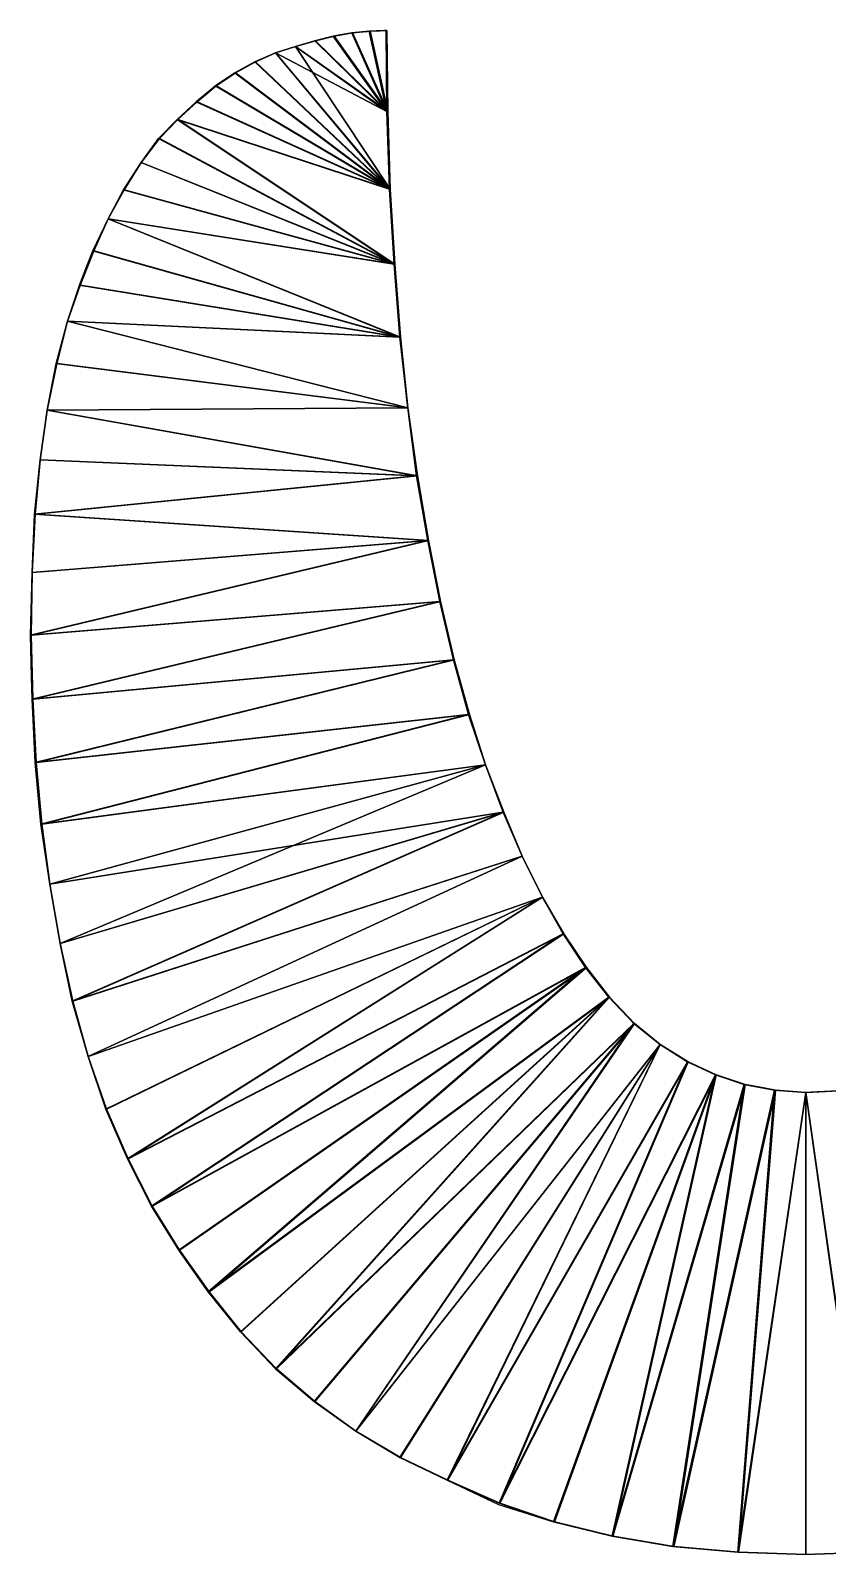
# Model space of a CAD drawing. Extents: x -29.1 to 29.1, y -25 to 25.
# Drawn here: x 16.017 to 17.012, y 3 to 4.903 of the extents above; entities that cross this region are included whole.
import ezdxf

# ---------------------------------------------------------------- set-up
doc = ezdxf.new("R2010")
doc.units = 0
doc.header["$MEASUREMENT"] = 0
doc.layers.add('ConstrLine', color=7, linetype='Continuous')
doc.layers.add('ObjLayer', color=2, linetype='Continuous')

msp = doc.modelspace()

# ---------------------------------------------------------------- linework, layer by layer
at = {"layer": 'ConstrLine'}
for p, q in [((16.395, 4.896, 4), (16.372, 4.89, 4)), ((16.418, 4.9, 4), (16.395, 4.896, 4)), ((16.44, 4.902, 4), (16.418, 4.9, 4)), ((16.461, 4.903, 4), (16.44, 4.902, 4)), ((16.462, 4.802, 4), (16.461, 4.903, 4)), ((16.323, 4.875, 4), (16.297, 4.864, 4)), ((16.348, 4.883, 4), (16.323, 4.875, 4)), ((16.372, 4.89, 4), (16.348, 4.883, 4)), ((16.297, 4.864, 4), (16.272, 4.85, 4)), ((16.248, 4.834, 4), (16.224, 4.814, 4)), ((16.272, 4.85, 4), (16.248, 4.834, 4)), ((16.224, 4.814, 4), (16.2, 4.792, 4)), ((16.465, 4.705, 4), (16.462, 4.802, 4)), ((16.2, 4.792, 4), (16.177, 4.768, 4)), ((16.177, 4.768, 4), (16.155, 4.738, 4)), ((16.155, 4.738, 4), (16.133, 4.704, 4)), ((16.133, 4.704, 4), (16.114, 4.668, 4)), ((16.471, 4.611, 4), (16.465, 4.705, 4)), ((16.114, 4.668, 4), (16.095, 4.628, 4)), ((16.095, 4.628, 4), (16.078, 4.585, 4)), ((16.478, 4.52, 4), (16.471, 4.611, 4)), ((16.078, 4.585, 4), (16.063, 4.54, 4)), ((16.063, 4.54, 4), (16.049, 4.487, 4)), ((16.488, 4.432, 4), (16.478, 4.52, 4)), ((16.049, 4.487, 4), (16.038, 4.429, 4)), ((16.038, 4.429, 4), (16.029, 4.367, 4)), ((16.499, 4.347, 4), (16.488, 4.432, 4)), ((16.029, 4.367, 4), (16.022, 4.299, 4)), ((16.513, 4.266, 4), (16.499, 4.347, 4)), ((16.022, 4.299, 4), (16.019, 4.226, 4)), ((16.528, 4.19, 4), (16.513, 4.266, 4)), ((16.019, 4.226, 4), (16.017, 4.148, 4)), ((16.545, 4.117, 4), (16.528, 4.19, 4)), ((16.017, 4.148, 4), (16.019, 4.068, 4)), ((16.564, 4.049, 4), (16.545, 4.117, 4)), ((16.019, 4.068, 4), (16.023, 3.989, 4)), ((16.585, 3.986, 4), (16.564, 4.049, 4)), ((16.023, 3.989, 4), (16.03, 3.912, 4)), ((16.607, 3.927, 4), (16.585, 3.986, 4)), ((16.631, 3.872, 4), (16.607, 3.927, 4)), ((16.03, 3.912, 4), (16.041, 3.837, 4)), ((16.656, 3.821, 4), (16.631, 3.872, 4)), ((16.041, 3.837, 4), (16.054, 3.763, 4)), ((16.682, 3.775, 4), (16.656, 3.821, 4)), ((16.71, 3.733, 4), (16.682, 3.775, 4)), ((16.054, 3.763, 4), (16.069, 3.691, 4)), ((16.739, 3.696, 4), (16.71, 3.733, 4)), ((16.77, 3.663, 4), (16.739, 3.696, 4)), ((16.069, 3.691, 4), (16.089, 3.622, 4)), ((16.803, 3.637, 4), (16.77, 3.663, 4)), ((16.837, 3.615, 4), (16.803, 3.637, 4)), ((16.089, 3.622, 4), (16.111, 3.556, 4)), ((16.872, 3.599, 4), (16.837, 3.615, 4)), ((16.908, 3.587, 4), (16.872, 3.599, 4)), ((16.946, 3.58, 4), (16.908, 3.587, 4)), ((16.985, 3.577, 4), (16.946, 3.58, 4)), ((17.025, 3.579, 4), (16.985, 3.577, 4)), ((16.111, 3.556, 4), (16.138, 3.494, 4)), ((16.138, 3.494, 4), (16.168, 3.435, 4)), ((16.168, 3.435, 4), (16.202, 3.38, 4)), ((16.202, 3.38, 4), (16.239, 3.328, 4)), ((16.239, 3.328, 4), (16.279, 3.278, 4)), ((16.279, 3.278, 4), (16.323, 3.232, 4)), ((16.323, 3.232, 4), (16.371, 3.191, 4)), ((16.371, 3.191, 4), (16.423, 3.154, 4)), ((16.423, 3.154, 4), (16.478, 3.121, 4)), ((16.478, 3.121, 4), (16.537, 3.093, 4)), ((16.537, 3.093, 4), (16.6012, 3.0625, 5)), ((16.6012, 3.0625, 5), (16.67, 3.041, 4)), ((16.67, 3.041, 4), (16.743, 3.023, 4)), ((16.743, 3.023, 4), (16.819, 3.01, 4)), ((16.819, 3.01, 4), (16.9, 3.003, 4)), ((16.9, 3.003, 4), (16.985, 3, 4)), ((16.985, 3, 4), (17.066, 3.003, 4))]:
    msp.add_line(p, q, dxfattribs=at)
for points in [[(16.372, 4.89, 5), (16.395, 4.896, 5), (16.384, 4.8931, 4)], [(16.395, 4.896, 5), (16.372, 4.89, 5), (16.462, 4.802, 5)], [(16.372, 4.89, 4), (16.372, 4.89, 5), (16.384, 4.8931, 4)], [(16.396, 4.896, 4), (16.373, 4.89, 4), (16.396, 4.896, 5)], [(16.373, 4.89, 5), (16.396, 4.896, 5), (16.373, 4.89, 4)], [(16.396, 4.896, 5), (16.373, 4.89, 5), (16.463, 4.802, 5)], [(16.389, 4.8944, 4), (16.384, 4.8931, 4), (16.395, 4.896, 5)], [(16.395, 4.896, 4), (16.389, 4.8944, 4), (16.395, 4.896, 5)], [(16.395, 4.896, 5), (16.418, 4.9, 5), (16.4038, 4.8975, 4)], [(16.418, 4.9, 5), (16.395, 4.896, 5), (16.462, 4.802, 5)], [(16.395, 4.896, 4), (16.395, 4.896, 5), (16.4038, 4.8975, 4)], [(16.419, 4.9, 5), (16.419, 4.9, 4), (16.396, 4.896, 5)], [(16.396, 4.896, 4), (16.396, 4.896, 5), (16.419, 4.9, 4)], [(16.419, 4.9, 5), (16.396, 4.896, 5), (16.463, 4.802, 5)], [(16.418, 4.9, 4), (16.4038, 4.8975, 4), (16.418, 4.9, 5)], [(16.418, 4.9, 5), (16.44, 4.902, 5), (16.4273, 4.9008, 4)], [(16.44, 4.902, 5), (16.418, 4.9, 5), (16.462, 4.802, 5)], [(16.418, 4.9, 4), (16.418, 4.9, 5), (16.4273, 4.9008, 4)], [(16.441, 4.902, 5), (16.441, 4.902, 4), (16.419, 4.9, 5)], [(16.419, 4.9, 5), (16.441, 4.902, 4), (16.419, 4.9, 4)], [(16.441, 4.902, 5), (16.419, 4.9, 5), (16.463, 4.802, 5)], [(16.4347, 4.9015, 4), (16.4273, 4.9008, 4), (16.44, 4.902, 5)], [(16.44, 4.902, 5), (16.44, 4.902, 4), (16.4347, 4.9015, 4)], [(16.44, 4.902, 5), (16.461, 4.903, 5), (16.4524, 4.9026, 4)], [(16.461, 4.903, 5), (16.44, 4.902, 5), (16.462, 4.802, 5)], [(16.44, 4.902, 5), (16.4524, 4.9026, 4), (16.4486, 4.9024, 4)], [(16.44, 4.902, 4), (16.44, 4.902, 5), (16.4486, 4.9024, 4)], [(16.462, 4.903, 5), (16.4534, 4.9026, 4), (16.441, 4.902, 5)], [(16.462, 4.903, 5), (16.441, 4.902, 5), (16.463, 4.802, 5)], [(16.441, 4.902, 4), (16.441, 4.902, 5), (16.4534, 4.9026, 4)], [(16.441, 4.902, 4), (16.4534, 4.9026, 4), (16.4496, 4.9024, 4)], [(16.4496, 4.9024, 4), (16.4534, 4.9026, 4), (16.441, 4.902, 4)], [(16.4589, 4.9029, 4), (16.4524, 4.9026, 4), (16.461, 4.903, 5)], [(16.4534, 4.9026, 4), (16.462, 4.903, 5), (16.4599, 4.9029, 4)], [(16.461, 4.903, 5), (16.461, 4.903, 4), (16.4589, 4.9029, 4)], [(16.462, 4.903, 4), (16.4599, 4.9029, 4), (16.462, 4.903, 5)], [(16.461, 4.903, 4), (16.461, 4.903, 5), (16.462, 4.802, 5)], [(16.461, 4.903, 4), (16.462, 4.802, 5), (16.462, 4.802, 4)], [(16.462, 4.903, 5), (16.463, 4.802, 5), (16.463, 4.802, 4)], [(16.462, 4.903, 5), (16.463, 4.802, 4), (16.462, 4.903, 4)], [(16.323, 4.875, 5), (16.297, 4.864, 5), (16.465, 4.705, 5)], [(16.297, 4.864, 4), (16.297, 4.864, 5), (16.323, 4.875, 5)], [(16.297, 4.864, 4), (16.323, 4.875, 5), (16.323, 4.875, 4)], [(16.298, 4.864, 4), (16.298, 4.864, 5), (16.323, 4.875, 5)], [(16.298, 4.864, 4), (16.323, 4.875, 5), (16.323, 4.875, 4)], [(16.323, 4.875, 5), (16.298, 4.864, 5), (16.466, 4.705, 5)], [(16.348, 4.883, 5), (16.323, 4.875, 5), (16.462, 4.802, 5)], [(16.323, 4.875, 4), (16.323, 4.875, 5), (16.348, 4.883, 5)], [(16.323, 4.875, 4), (16.348, 4.883, 5), (16.348, 4.883, 4)], [(16.323, 4.875, 4), (16.323, 4.875, 5), (16.348, 4.883, 5)], [(16.323, 4.875, 4), (16.348, 4.883, 5), (16.348, 4.883, 4)], [(16.348, 4.883, 5), (16.323, 4.875, 5), (16.466, 4.705, 5)], [(16.465, 4.705, 5), (16.462, 4.802, 5), (16.323, 4.875, 5)], [(16.372, 4.89, 5), (16.348, 4.883, 5), (16.462, 4.802, 5)], [(16.348, 4.883, 4), (16.348, 4.883, 5), (16.372, 4.89, 5)], [(16.348, 4.883, 4), (16.372, 4.89, 5), (16.372, 4.89, 4)], [(16.373, 4.89, 5), (16.373, 4.89, 4), (16.348, 4.883, 5)], [(16.348, 4.883, 4), (16.348, 4.883, 5), (16.373, 4.89, 4)], [(16.373, 4.89, 5), (16.348, 4.883, 5), (16.463, 4.802, 5)], [(16.466, 4.705, 5), (16.463, 4.802, 5), (16.348, 4.883, 5)], [(16.297, 4.864, 5), (16.272, 4.85, 5), (16.465, 4.705, 5)], [(16.272, 4.85, 4), (16.272, 4.85, 5), (16.297, 4.864, 5)], [(16.272, 4.85, 4), (16.297, 4.864, 5), (16.297, 4.864, 4)], [(16.298, 4.864, 5), (16.298, 4.864, 4), (16.273, 4.85, 5)], [(16.273, 4.85, 5), (16.298, 4.864, 4), (16.273, 4.85, 4)], [(16.298, 4.864, 5), (16.273, 4.85, 5), (16.466, 4.705, 5)], [(16.248, 4.834, 5), (16.224, 4.814, 5), (16.465, 4.705, 5)], [(16.224, 4.814, 4), (16.224, 4.814, 5), (16.248, 4.834, 5)], [(16.224, 4.814, 4), (16.248, 4.834, 5), (16.248, 4.834, 4)], [(16.225, 4.814, 5), (16.249, 4.834, 5), (16.231, 4.819, 4)], [(16.249, 4.834, 5), (16.225, 4.814, 5), (16.466, 4.705, 5)], [(16.249, 4.834, 4), (16.231, 4.819, 4), (16.249, 4.834, 5)], [(16.272, 4.85, 5), (16.248, 4.834, 5), (16.465, 4.705, 5)], [(16.248, 4.834, 4), (16.248, 4.834, 5), (16.272, 4.85, 5)], [(16.248, 4.834, 4), (16.272, 4.85, 5), (16.272, 4.85, 4)], [(16.273, 4.85, 4), (16.249, 4.834, 5), (16.273, 4.85, 5)], [(16.249, 4.834, 4), (16.249, 4.834, 5), (16.273, 4.85, 4)], [(16.273, 4.85, 5), (16.249, 4.834, 5), (16.466, 4.705, 5)], [(16.231, 4.819, 4), (16.225, 4.814, 4), (16.225, 4.814, 5)], [(16.224, 4.814, 5), (16.2, 4.792, 5), (16.465, 4.705, 5)], [(16.2, 4.792, 4), (16.2, 4.792, 5), (16.224, 4.814, 5)], [(16.2, 4.792, 4), (16.224, 4.814, 5), (16.224, 4.814, 4)], [(16.201, 4.792, 4), (16.201, 4.792, 5), (16.225, 4.814, 5)], [(16.225, 4.814, 4), (16.201, 4.792, 4), (16.225, 4.814, 5)], [(16.225, 4.814, 5), (16.201, 4.792, 5), (16.466, 4.705, 5)], [(16.462, 4.802, 4), (16.462, 4.802, 5), (16.465, 4.705, 5)], [(16.462, 4.802, 4), (16.465, 4.705, 5), (16.465, 4.705, 4)], [(16.463, 4.802, 4), (16.463, 4.802, 5), (16.466, 4.705, 5)], [(16.466, 4.705, 4), (16.463, 4.802, 4), (16.466, 4.705, 5)], [(16.2, 4.792, 5), (16.177, 4.768, 5), (16.471, 4.611, 5)], [(16.2, 4.792, 4), (16.177, 4.768, 4), (16.177, 4.768, 5)], [(16.2, 4.792, 4), (16.177, 4.768, 5), (16.2, 4.792, 5)], [(16.201, 4.792, 4), (16.178, 4.768, 5), (16.201, 4.792, 5)], [(16.178, 4.768, 5), (16.201, 4.792, 4), (16.178, 4.768, 4)], [(16.201, 4.792, 5), (16.178, 4.768, 5), (16.472, 4.611, 5)], [(16.471, 4.611, 5), (16.465, 4.705, 5), (16.2, 4.792, 5)], [(16.472, 4.611, 5), (16.466, 4.705, 5), (16.201, 4.792, 5)], [(16.177, 4.768, 5), (16.155, 4.738, 5), (16.471, 4.611, 5)], [(16.177, 4.768, 4), (16.155, 4.738, 4), (16.155, 4.738, 5)], [(16.177, 4.768, 4), (16.155, 4.738, 5), (16.177, 4.768, 5)], [(16.155, 4.738, 4), (16.155, 4.738, 5), (16.178, 4.768, 5)], [(16.178, 4.768, 4), (16.155, 4.738, 4), (16.178, 4.768, 5)], [(16.155, 4.738, 5), (16.472, 4.611, 5), (16.178, 4.768, 5)], [(16.155, 4.738, 5), (16.133, 4.704, 5), (16.471, 4.611, 5)], [(16.155, 4.738, 4), (16.133, 4.704, 4), (16.133, 4.704, 5)], [(16.155, 4.738, 4), (16.133, 4.704, 5), (16.155, 4.738, 5)], [(16.155, 4.738, 4), (16.134, 4.704, 5), (16.155, 4.738, 5)], [(16.134, 4.704, 5), (16.155, 4.738, 4), (16.134, 4.704, 4)], [(16.155, 4.738, 5), (16.134, 4.704, 5), (16.472, 4.611, 5)], [(16.133, 4.704, 5), (16.114, 4.668, 5), (16.471, 4.611, 5)], [(16.133, 4.704, 4), (16.114, 4.668, 4), (16.114, 4.668, 5)], [(16.133, 4.704, 4), (16.114, 4.668, 5), (16.133, 4.704, 5)], [(16.134, 4.704, 5), (16.134, 4.704, 4), (16.114, 4.668, 5)], [(16.114, 4.668, 4), (16.114, 4.668, 5), (16.134, 4.704, 4)], [(16.134, 4.704, 5), (16.114, 4.668, 5), (16.472, 4.611, 5)], [(16.465, 4.705, 4), (16.465, 4.705, 5), (16.471, 4.611, 5)], [(16.465, 4.705, 4), (16.471, 4.611, 5), (16.471, 4.611, 4)], [(16.472, 4.611, 5), (16.472, 4.611, 4), (16.466, 4.705, 5)], [(16.472, 4.611, 4), (16.466, 4.705, 4), (16.466, 4.705, 5)], [(16.114, 4.668, 5), (16.095, 4.628, 5), (16.478, 4.52, 5)], [(16.114, 4.668, 4), (16.095, 4.628, 4), (16.095, 4.628, 5)], [(16.114, 4.668, 4), (16.095, 4.628, 5), (16.114, 4.668, 5)], [(16.114, 4.668, 4), (16.096, 4.628, 4), (16.114, 4.668, 5)], [(16.096, 4.628, 5), (16.114, 4.668, 5), (16.096, 4.628, 4)], [(16.479, 4.52, 5), (16.114, 4.668, 5), (16.096, 4.628, 5)], [(16.478, 4.52, 5), (16.471, 4.611, 5), (16.114, 4.668, 5)], [(16.479, 4.52, 5), (16.472, 4.611, 5), (16.114, 4.668, 5)], [(16.095, 4.628, 5), (16.078, 4.585, 5), (16.478, 4.52, 5)], [(16.0871, 4.608, 4), (16.078, 4.585, 5), (16.095, 4.628, 5)], [(16.079, 4.585, 5), (16.096, 4.628, 5), (16.0881, 4.608, 4)], [(16.096, 4.628, 5), (16.079, 4.585, 5), (16.479, 4.52, 5)], [(16.095, 4.628, 4), (16.0871, 4.608, 4), (16.095, 4.628, 5)], [(16.096, 4.628, 4), (16.0881, 4.608, 4), (16.096, 4.628, 5)], [(16.0871, 4.608, 4), (16.078, 4.585, 4), (16.078, 4.585, 5)], [(16.0881, 4.608, 4), (16.079, 4.585, 4), (16.079, 4.585, 5)], [(16.471, 4.611, 4), (16.471, 4.611, 5), (16.478, 4.52, 5)], [(16.471, 4.611, 4), (16.478, 4.52, 5), (16.478, 4.52, 4)], [(16.472, 4.611, 4), (16.472, 4.611, 5), (16.479, 4.52, 4)], [(16.479, 4.52, 5), (16.479, 4.52, 4), (16.472, 4.611, 5)], [(16.078, 4.585, 5), (16.063, 4.54, 5), (16.478, 4.52, 5)], [(16.078, 4.585, 4), (16.063, 4.54, 4), (16.063, 4.54, 5)], [(16.078, 4.585, 4), (16.063, 4.54, 5), (16.078, 4.585, 5)], [(16.079, 4.585, 4), (16.063, 4.54, 4), (16.063, 4.54, 5)], [(16.079, 4.585, 4), (16.063, 4.54, 5), (16.079, 4.585, 5)], [(16.079, 4.585, 5), (16.063, 4.54, 5), (16.479, 4.52, 5)], [(16.063, 4.54, 5), (16.049, 4.487, 5), (16.488, 4.432, 5)], [(16.063, 4.54, 4), (16.049, 4.487, 4), (16.049, 4.487, 5)], [(16.063, 4.54, 4), (16.049, 4.487, 5), (16.063, 4.54, 5)], [(16.063, 4.54, 4), (16.05, 4.487, 4), (16.05, 4.487, 5)], [(16.063, 4.54, 4), (16.05, 4.487, 5), (16.063, 4.54, 5)], [(16.05, 4.487, 5), (16.488, 4.432, 5), (16.063, 4.54, 5)], [(16.488, 4.432, 5), (16.478, 4.52, 5), (16.063, 4.54, 5)], [(16.479, 4.52, 5), (16.063, 4.54, 5), (16.488, 4.432, 5)], [(16.478, 4.52, 4), (16.478, 4.52, 5), (16.488, 4.432, 5)], [(16.478, 4.52, 4), (16.488, 4.432, 5), (16.488, 4.432, 4)], [(16.479, 4.52, 4), (16.479, 4.52, 5), (16.487, 4.4418, 4)], [(16.479, 4.52, 5), (16.488, 4.432, 5), (16.487, 4.4418, 4)], [(16.049, 4.487, 5), (16.038, 4.429, 5), (16.488, 4.432, 5)], [(16.049, 4.487, 4), (16.038, 4.429, 4), (16.038, 4.429, 5)], [(16.049, 4.487, 4), (16.038, 4.429, 5), (16.049, 4.487, 5)], [(16.05, 4.487, 4), (16.038, 4.429, 4), (16.038, 4.429, 5)], [(16.05, 4.487, 4), (16.038, 4.429, 5), (16.05, 4.487, 5)], [(16.038, 4.429, 5), (16.488, 4.432, 5), (16.05, 4.487, 5)], [(16.488, 4.432, 4), (16.487, 4.4418, 4), (16.488, 4.432, 5)], [(16.029, 4.367, 5), (16.499, 4.347, 5), (16.038, 4.429, 5)], [(16.038, 4.429, 4), (16.029, 4.367, 4), (16.029, 4.367, 5)], [(16.038, 4.429, 4), (16.029, 4.367, 5), (16.038, 4.429, 5)], [(16.038, 4.429, 4), (16.029, 4.367, 4), (16.029, 4.367, 5)], [(16.038, 4.429, 4), (16.029, 4.367, 5), (16.038, 4.429, 5)], [(16.029, 4.367, 5), (16.5, 4.347, 5), (16.038, 4.429, 5)], [(16.499, 4.347, 5), (16.488, 4.432, 5), (16.038, 4.429, 5)], [(16.488, 4.432, 5), (16.038, 4.429, 5), (16.5, 4.347, 5)], [(16.488, 4.432, 4), (16.488, 4.432, 5), (16.499, 4.347, 5)], [(16.488, 4.432, 4), (16.499, 4.347, 5), (16.499, 4.347, 4)], [(16.488, 4.432, 4), (16.488, 4.432, 5), (16.5, 4.347, 5)], [(16.488, 4.432, 4), (16.5, 4.347, 5), (16.5, 4.347, 4)], [(16.022, 4.299, 5), (16.499, 4.347, 5), (16.029, 4.367, 5)], [(16.029, 4.367, 4), (16.022, 4.299, 4), (16.022, 4.299, 5)], [(16.029, 4.367, 4), (16.022, 4.299, 5), (16.029, 4.367, 5)], [(16.029, 4.367, 4), (16.023, 4.299, 4), (16.023, 4.299, 5)], [(16.029, 4.367, 4), (16.023, 4.299, 5), (16.029, 4.367, 5)], [(16.023, 4.299, 5), (16.5, 4.347, 5), (16.029, 4.367, 5)], [(16.513, 4.266, 5), (16.499, 4.347, 5), (16.022, 4.299, 5)], [(16.5, 4.347, 5), (16.023, 4.299, 5), (16.514, 4.266, 5)], [(16.499, 4.347, 4), (16.499, 4.347, 5), (16.513, 4.266, 5)], [(16.499, 4.347, 4), (16.513, 4.266, 5), (16.513, 4.266, 4)], [(16.5, 4.347, 4), (16.5, 4.347, 5), (16.514, 4.266, 5)], [(16.5, 4.347, 4), (16.514, 4.266, 5), (16.514, 4.266, 4)], [(16.022, 4.299, 5), (16.019, 4.226, 5), (16.513, 4.266, 5)], [(16.022, 4.299, 4), (16.019, 4.226, 4), (16.019, 4.226, 5)], [(16.022, 4.299, 4), (16.019, 4.226, 5), (16.022, 4.299, 5)], [(16.023, 4.299, 4), (16.019, 4.226, 4), (16.019, 4.226, 5)], [(16.023, 4.299, 4), (16.019, 4.226, 5), (16.023, 4.299, 5)], [(16.019, 4.226, 5), (16.514, 4.266, 5), (16.023, 4.299, 5)], [(16.528, 4.19, 5), (16.513, 4.266, 5), (16.017, 4.148, 5)], [(16.017, 4.148, 5), (16.513, 4.266, 5), (16.019, 4.226, 5)], [(16.018, 4.148, 5), (16.514, 4.266, 5), (16.019, 4.226, 5)], [(16.529, 4.19, 5), (16.514, 4.266, 5), (16.018, 4.148, 5)], [(16.513, 4.266, 4), (16.513, 4.266, 5), (16.528, 4.19, 5)], [(16.513, 4.266, 4), (16.528, 4.19, 5), (16.528, 4.19, 4)], [(16.514, 4.266, 4), (16.514, 4.266, 5), (16.529, 4.19, 5)], [(16.514, 4.266, 4), (16.529, 4.19, 5), (16.529, 4.19, 4)], [(16.019, 4.226, 4), (16.017, 4.148, 4), (16.017, 4.148, 5)], [(16.019, 4.226, 4), (16.017, 4.148, 5), (16.019, 4.226, 5)], [(16.019, 4.226, 4), (16.018, 4.148, 4), (16.018, 4.148, 5)], [(16.019, 4.226, 4), (16.018, 4.148, 5), (16.019, 4.226, 5)], [(16.017, 4.148, 5), (16.019, 4.068, 5), (16.528, 4.19, 5)], [(16.018, 4.148, 5), (16.02, 4.068, 5), (16.529, 4.19, 5)], [(16.545, 4.117, 5), (16.528, 4.19, 5), (16.019, 4.068, 5)], [(16.529, 4.19, 5), (16.02, 4.068, 5), (16.546, 4.117, 5)], [(16.528, 4.19, 4), (16.528, 4.19, 5), (16.545, 4.117, 5)], [(16.528, 4.19, 4), (16.545, 4.117, 5), (16.545, 4.117, 4)], [(16.529, 4.19, 4), (16.529, 4.19, 5), (16.546, 4.117, 5)], [(16.529, 4.19, 4), (16.546, 4.117, 5), (16.546, 4.117, 4)], [(16.017, 4.148, 4), (16.0183, 4.096, 4), (16.017, 4.148, 5)], [(16.0183, 4.096, 4), (16.019, 4.068, 5), (16.017, 4.148, 5)], [(16.018, 4.148, 4), (16.0193, 4.096, 4), (16.018, 4.148, 5)], [(16.0193, 4.096, 4), (16.02, 4.068, 5), (16.018, 4.148, 5)], [(16.019, 4.068, 5), (16.023, 3.989, 5), (16.545, 4.117, 5)], [(16.024, 3.989, 5), (16.546, 4.117, 5), (16.02, 4.068, 5)], [(16.564, 4.049, 5), (16.545, 4.117, 5), (16.023, 3.989, 5)], [(16.546, 4.117, 5), (16.024, 3.989, 5), (16.565, 4.049, 5)], [(16.545, 4.117, 4), (16.545, 4.117, 5), (16.5509, 4.096, 4)], [(16.545, 4.117, 5), (16.564, 4.049, 5), (16.5509, 4.096, 4)], [(16.546, 4.117, 4), (16.546, 4.117, 5), (16.5518, 4.096, 4)], [(16.546, 4.117, 5), (16.565, 4.049, 5), (16.5518, 4.096, 4)], [(16.0183, 4.096, 4), (16.019, 4.068, 4), (16.019, 4.068, 5)], [(16.0193, 4.096, 4), (16.02, 4.068, 4), (16.02, 4.068, 5)], [(16.564, 4.049, 4), (16.5509, 4.096, 4), (16.564, 4.049, 5)], [(16.565, 4.049, 4), (16.5518, 4.096, 4), (16.565, 4.049, 5)], [(16.019, 4.068, 4), (16.023, 3.989, 4), (16.023, 3.989, 5)], [(16.019, 4.068, 4), (16.023, 3.989, 5), (16.019, 4.068, 5)], [(16.02, 4.068, 4), (16.024, 3.989, 4), (16.024, 3.989, 5)], [(16.02, 4.068, 4), (16.024, 3.989, 5), (16.02, 4.068, 5)], [(16.023, 3.989, 5), (16.03, 3.912, 5), (16.564, 4.049, 5)], [(16.031, 3.912, 5), (16.565, 4.049, 5), (16.024, 3.989, 5)], [(16.585, 3.986, 5), (16.564, 4.049, 5), (16.03, 3.912, 5)], [(16.565, 4.049, 5), (16.031, 3.912, 5), (16.585, 3.986, 5)], [(16.564, 4.049, 4), (16.564, 4.049, 5), (16.585, 3.986, 5)], [(16.564, 4.049, 4), (16.585, 3.986, 5), (16.585, 3.986, 4)], [(16.565, 4.049, 4), (16.565, 4.049, 5), (16.585, 3.986, 5)], [(16.565, 4.049, 4), (16.585, 3.986, 5), (16.585, 3.986, 4)], [(16.023, 3.989, 4), (16.03, 3.912, 4), (16.03, 3.912, 5)], [(16.023, 3.989, 4), (16.03, 3.912, 5), (16.023, 3.989, 5)], [(16.024, 3.989, 4), (16.031, 3.912, 4), (16.031, 3.912, 5)], [(16.024, 3.989, 4), (16.031, 3.912, 5), (16.024, 3.989, 5)], [(16.03, 3.912, 5), (16.041, 3.837, 5), (16.585, 3.986, 5)], [(16.041, 3.837, 5), (16.585, 3.986, 5), (16.031, 3.912, 5)], [(16.607, 3.927, 5), (16.585, 3.986, 5), (16.041, 3.837, 5)], [(16.054, 3.763, 5), (16.585, 3.986, 5), (16.041, 3.837, 5)], [(16.585, 3.986, 5), (16.054, 3.763, 5), (16.608, 3.927, 5)], [(16.585, 3.986, 4), (16.585, 3.986, 5), (16.607, 3.927, 5)], [(16.585, 3.986, 4), (16.607, 3.927, 5), (16.607, 3.927, 4)], [(16.585, 3.986, 4), (16.585, 3.986, 5), (16.608, 3.927, 5)], [(16.585, 3.986, 4), (16.608, 3.927, 5), (16.608, 3.927, 4)], [(16.041, 3.837, 5), (16.054, 3.763, 5), (16.607, 3.927, 5)], [(16.054, 3.763, 5), (16.069, 3.691, 5), (16.607, 3.927, 5)], [(16.07, 3.691, 5), (16.608, 3.927, 5), (16.054, 3.763, 5)], [(16.631, 3.872, 5), (16.607, 3.927, 5), (16.069, 3.691, 5)], [(16.608, 3.927, 5), (16.07, 3.691, 5), (16.631, 3.872, 5)], [(16.607, 3.927, 4), (16.607, 3.927, 5), (16.631, 3.872, 5)], [(16.607, 3.927, 4), (16.631, 3.872, 5), (16.631, 3.872, 4)], [(16.608, 3.927, 4), (16.608, 3.927, 5), (16.631, 3.872, 5)], [(16.608, 3.927, 4), (16.631, 3.872, 5), (16.631, 3.872, 4)], [(16.03, 3.912, 4), (16.041, 3.837, 4), (16.041, 3.837, 5)], [(16.03, 3.912, 4), (16.041, 3.837, 5), (16.03, 3.912, 5)], [(16.031, 3.912, 4), (16.041, 3.837, 4), (16.041, 3.837, 5)], [(16.031, 3.912, 4), (16.041, 3.837, 5), (16.031, 3.912, 5)], [(16.069, 3.691, 5), (16.089, 3.622, 5), (16.631, 3.872, 5)], [(16.089, 3.622, 5), (16.631, 3.872, 5), (16.07, 3.691, 5)], [(16.656, 3.821, 5), (16.631, 3.872, 5), (16.089, 3.622, 5)], [(16.656, 3.821, 5), (16.631, 3.872, 5), (16.089, 3.622, 5)], [(16.631, 3.872, 4), (16.631, 3.872, 5), (16.656, 3.821, 5)], [(16.631, 3.872, 4), (16.656, 3.821, 5), (16.656, 3.821, 4)], [(16.631, 3.872, 4), (16.631, 3.872, 5), (16.656, 3.821, 5)], [(16.631, 3.872, 4), (16.656, 3.821, 5), (16.656, 3.821, 4)], [(16.041, 3.837, 4), (16.054, 3.763, 4), (16.054, 3.763, 5)], [(16.041, 3.837, 4), (16.054, 3.763, 5), (16.041, 3.837, 5)], [(16.041, 3.837, 4), (16.054, 3.763, 4), (16.054, 3.763, 5)], [(16.041, 3.837, 4), (16.054, 3.763, 5), (16.041, 3.837, 5)], [(16.089, 3.622, 5), (16.111, 3.556, 5), (16.656, 3.821, 5)], [(16.089, 3.622, 5), (16.112, 3.556, 5), (16.656, 3.821, 5)], [(16.111, 3.556, 5), (16.138, 3.494, 5), (16.656, 3.821, 5)], [(16.112, 3.556, 5), (16.139, 3.494, 5), (16.656, 3.821, 5)], [(16.682, 3.775, 5), (16.656, 3.821, 5), (16.138, 3.494, 5)], [(16.683, 3.775, 5), (16.656, 3.821, 5), (16.139, 3.494, 5)], [(16.656, 3.821, 4), (16.656, 3.821, 5), (16.682, 3.775, 5)], [(16.656, 3.821, 4), (16.682, 3.775, 5), (16.682, 3.775, 4)], [(16.656, 3.821, 4), (16.656, 3.821, 5), (16.683, 3.775, 5)], [(16.656, 3.821, 4), (16.683, 3.775, 5), (16.683, 3.775, 4)], [(16.138, 3.494, 5), (16.168, 3.435, 5), (16.682, 3.775, 5)], [(16.139, 3.494, 5), (16.169, 3.435, 5), (16.683, 3.775, 5)], [(16.71, 3.733, 5), (16.682, 3.775, 5), (16.168, 3.435, 5)], [(16.711, 3.733, 5), (16.683, 3.775, 5), (16.169, 3.435, 5)], [(16.682, 3.775, 4), (16.682, 3.775, 5), (16.71, 3.733, 5)], [(16.682, 3.775, 4), (16.71, 3.733, 5), (16.71, 3.733, 4)], [(16.683, 3.775, 4), (16.683, 3.775, 5), (16.711, 3.733, 5)], [(16.683, 3.775, 4), (16.711, 3.733, 5), (16.711, 3.733, 4)], [(16.054, 3.763, 4), (16.069, 3.691, 4), (16.069, 3.691, 5)], [(16.054, 3.763, 4), (16.069, 3.691, 5), (16.054, 3.763, 5)], [(16.054, 3.763, 4), (16.07, 3.691, 4), (16.07, 3.691, 5)], [(16.054, 3.763, 4), (16.07, 3.691, 5), (16.054, 3.763, 5)], [(16.202, 3.38, 5), (16.71, 3.733, 5), (16.168, 3.435, 5)], [(16.169, 3.435, 5), (16.203, 3.38, 5), (16.711, 3.733, 5)], [(16.239, 3.328, 5), (16.71, 3.733, 5), (16.202, 3.38, 5)], [(16.203, 3.38, 5), (16.24, 3.328, 5), (16.711, 3.733, 5)], [(16.71, 3.733, 5), (16.239, 3.328, 5), (16.739, 3.696, 5)], [(16.74, 3.696, 5), (16.711, 3.733, 5), (16.24, 3.328, 5)], [(16.71, 3.733, 4), (16.71, 3.733, 5), (16.739, 3.696, 5)], [(16.71, 3.733, 4), (16.739, 3.696, 5), (16.739, 3.696, 4)], [(16.711, 3.733, 4), (16.711, 3.733, 5), (16.74, 3.696, 5)], [(16.711, 3.733, 4), (16.74, 3.696, 5), (16.74, 3.696, 4)], [(16.279, 3.278, 5), (16.739, 3.696, 5), (16.239, 3.328, 5)], [(16.24, 3.328, 5), (16.28, 3.278, 5), (16.74, 3.696, 5)], [(16.323, 3.232, 5), (16.739, 3.696, 5), (16.279, 3.278, 5)], [(16.28, 3.278, 5), (16.324, 3.232, 5), (16.74, 3.696, 5)], [(16.739, 3.696, 5), (16.323, 3.232, 5), (16.77, 3.663, 5)], [(16.771, 3.663, 5), (16.74, 3.696, 5), (16.324, 3.232, 5)], [(16.739, 3.696, 4), (16.739, 3.696, 5), (16.77, 3.663, 5)], [(16.739, 3.696, 4), (16.77, 3.663, 5), (16.77, 3.663, 4)], [(16.74, 3.696, 4), (16.74, 3.696, 5), (16.771, 3.663, 5)], [(16.74, 3.696, 4), (16.771, 3.663, 5), (16.771, 3.663, 4)], [(16.069, 3.691, 4), (16.089, 3.622, 4), (16.089, 3.622, 5)], [(16.069, 3.691, 4), (16.089, 3.622, 5), (16.069, 3.691, 5)], [(16.07, 3.691, 4), (16.089, 3.622, 4), (16.089, 3.622, 5)], [(16.07, 3.691, 4), (16.089, 3.622, 5), (16.07, 3.691, 5)], [(16.371, 3.191, 5), (16.77, 3.663, 5), (16.323, 3.232, 5)], [(16.324, 3.232, 5), (16.372, 3.191, 5), (16.771, 3.663, 5)], [(16.371, 3.191, 5), (16.423, 3.154, 5), (16.77, 3.663, 5)], [(16.372, 3.191, 5), (16.423, 3.154, 5), (16.771, 3.663, 5)], [(16.803, 3.637, 5), (16.77, 3.663, 5), (16.423, 3.154, 5)], [(16.803, 3.637, 5), (16.771, 3.663, 5), (16.423, 3.154, 5)], [(16.77, 3.663, 4), (16.77, 3.663, 5), (16.803, 3.637, 5)], [(16.77, 3.663, 4), (16.803, 3.637, 5), (16.803, 3.637, 4)], [(16.771, 3.663, 4), (16.771, 3.663, 5), (16.803, 3.637, 5)], [(16.771, 3.663, 4), (16.803, 3.637, 5), (16.803, 3.637, 4)], [(16.423, 3.154, 5), (16.478, 3.121, 5), (16.803, 3.637, 5)], [(16.423, 3.154, 5), (16.479, 3.121, 5), (16.803, 3.637, 5)], [(16.478, 3.121, 5), (16.537, 3.093, 5), (16.803, 3.637, 5)], [(16.479, 3.121, 5), (16.538, 3.093, 5), (16.803, 3.637, 5)], [(16.837, 3.615, 5), (16.803, 3.637, 5), (16.537, 3.093, 5)], [(16.838, 3.615, 5), (16.803, 3.637, 5), (16.538, 3.093, 5)], [(16.803, 3.637, 4), (16.803, 3.637, 5), (16.837, 3.615, 5)], [(16.803, 3.637, 4), (16.837, 3.615, 5), (16.837, 3.615, 4)], [(16.803, 3.637, 4), (16.803, 3.637, 5), (16.838, 3.615, 5)], [(16.803, 3.637, 4), (16.838, 3.615, 5), (16.838, 3.615, 4)], [(16.089, 3.622, 4), (16.111, 3.556, 4), (16.111, 3.556, 5)], [(16.089, 3.622, 4), (16.111, 3.556, 5), (16.089, 3.622, 5)], [(16.112, 3.556, 5), (16.089, 3.622, 5), (16.112, 3.556, 4)], [(16.089, 3.622, 4), (16.112, 3.556, 4), (16.089, 3.622, 5)], [(16.537, 3.093, 5), (16.602, 3.064, 5), (16.837, 3.615, 5)], [(16.538, 3.093, 5), (16.603, 3.064, 5), (16.838, 3.615, 5)], [(16.872, 3.599, 5), (16.837, 3.615, 5), (16.602, 3.064, 5)], [(16.602, 3.064, 5), (16.67, 3.041, 5), (16.872, 3.599, 5)], [(16.873, 3.599, 5), (16.838, 3.615, 5), (16.603, 3.064, 5)], [(16.603, 3.064, 5), (16.671, 3.041, 5), (16.873, 3.599, 5)], [(16.67, 3.041, 5), (16.743, 3.023, 5), (16.872, 3.599, 5)], [(16.671, 3.041, 5), (16.744, 3.023, 5), (16.873, 3.599, 5)], [(16.908, 3.587, 5), (16.872, 3.599, 5), (16.743, 3.023, 5)], [(16.909, 3.587, 5), (16.873, 3.599, 5), (16.744, 3.023, 5)], [(16.837, 3.615, 4), (16.837, 3.615, 5), (16.872, 3.599, 5)], [(16.837, 3.615, 4), (16.872, 3.599, 5), (16.872, 3.599, 4)], [(16.838, 3.615, 4), (16.838, 3.615, 5), (16.873, 3.599, 5)], [(16.838, 3.615, 4), (16.873, 3.599, 5), (16.873, 3.599, 4)], [(16.872, 3.599, 4), (16.872, 3.599, 5), (16.896, 3.591, 4)], [(16.872, 3.599, 5), (16.908, 3.587, 5), (16.896, 3.591, 4)], [(16.873, 3.599, 4), (16.873, 3.599, 5), (16.909, 3.587, 5)], [(16.873, 3.599, 4), (16.909, 3.587, 5), (16.909, 3.587, 4)], [(16.743, 3.023, 5), (16.819, 3.01, 5), (16.908, 3.587, 5)], [(16.744, 3.023, 5), (16.82, 3.01, 5), (16.909, 3.587, 5)], [(16.946, 3.58, 5), (16.908, 3.587, 5), (16.819, 3.01, 5)], [(16.9, 3.003, 5), (16.946, 3.58, 5), (16.819, 3.01, 5)], [(16.947, 3.58, 5), (16.909, 3.587, 5), (16.82, 3.01, 5)], [(16.901, 3.003, 5), (16.947, 3.58, 5), (16.82, 3.01, 5)], [(16.908, 3.587, 4), (16.896, 3.591, 4), (16.908, 3.587, 5)], [(16.985, 3.577, 5), (16.946, 3.58, 5), (16.9, 3.003, 5)], [(16.947, 3.58, 5), (16.901, 3.003, 5), (16.985, 3.577, 5)], [(16.908, 3.587, 4), (16.908, 3.587, 5), (16.9243, 3.584, 4)], [(16.908, 3.587, 5), (16.946, 3.58, 5), (16.9243, 3.584, 4)], [(16.909, 3.587, 4), (16.909, 3.587, 5), (16.9253, 3.584, 4)], [(16.909, 3.587, 5), (16.947, 3.58, 5), (16.9253, 3.584, 4)], [(16.946, 3.58, 4), (16.9243, 3.584, 4), (16.946, 3.58, 5)], [(16.947, 3.58, 4), (16.9253, 3.584, 4), (16.947, 3.58, 5)], [(16.946, 3.58, 4), (16.946, 3.58, 5), (16.985, 3.577, 5)], [(16.946, 3.58, 4), (16.985, 3.577, 5), (16.985, 3.577, 4)], [(16.947, 3.58, 4), (16.947, 3.58, 5), (16.985, 3.577, 5)], [(16.947, 3.58, 4), (16.985, 3.577, 5), (16.985, 3.577, 4)], [(16.985, 3.577, 4), (16.985, 3.577, 5), (17.025, 3.579, 5)], [(16.985, 3.577, 4), (17.025, 3.579, 5), (17.025, 3.579, 4)], [(17.025, 3.579, 5), (16.985, 3.577, 5), (17.066, 3.003, 5)], [(16.985, 3.577, 5), (17.067, 3.003, 5), (17.026, 3.579, 5)], [(16.985, 3.577, 5), (17.026, 3.579, 5), (16.999, 3.5777, 4)], [(16.985, 3.577, 4), (16.985, 3.577, 5), (16.999, 3.5777, 4)], [(17.026, 3.579, 4), (16.999, 3.5777, 4), (17.026, 3.579, 5)], [(16.985, 3, 5), (16.985, 3.577, 5), (16.9, 3.003, 5)], [(16.985, 3, 5), (16.985, 3.577, 5), (16.901, 3.003, 5)], [(16.985, 3, 5), (17.066, 3.003, 5), (16.985, 3.577, 5)], [(17.067, 3.003, 5), (16.985, 3.577, 5), (16.985, 3, 5)], [(16.111, 3.556, 4), (16.138, 3.494, 4), (16.138, 3.494, 5)], [(16.111, 3.556, 4), (16.138, 3.494, 5), (16.111, 3.556, 5)], [(16.112, 3.556, 4), (16.139, 3.494, 4), (16.139, 3.494, 5)], [(16.112, 3.556, 4), (16.139, 3.494, 5), (16.112, 3.556, 5)], [(16.138, 3.494, 4), (16.168, 3.435, 4), (16.168, 3.435, 5)], [(16.138, 3.494, 4), (16.168, 3.435, 5), (16.138, 3.494, 5)], [(16.139, 3.494, 4), (16.169, 3.435, 4), (16.169, 3.435, 5)], [(16.139, 3.494, 4), (16.169, 3.435, 5), (16.139, 3.494, 5)], [(16.168, 3.435, 4), (16.202, 3.38, 4), (16.202, 3.38, 5)], [(16.168, 3.435, 4), (16.202, 3.38, 5), (16.168, 3.435, 5)], [(16.169, 3.435, 4), (16.203, 3.38, 4), (16.203, 3.38, 5)], [(16.169, 3.435, 4), (16.203, 3.38, 5), (16.169, 3.435, 5)], [(16.202, 3.38, 4), (16.239, 3.328, 4), (16.239, 3.328, 5)], [(16.202, 3.38, 4), (16.239, 3.328, 5), (16.202, 3.38, 5)], [(16.203, 3.38, 4), (16.24, 3.328, 4), (16.24, 3.328, 5)], [(16.203, 3.38, 4), (16.24, 3.328, 5), (16.203, 3.38, 5)], [(16.239, 3.328, 4), (16.279, 3.278, 4), (16.279, 3.278, 5)], [(16.239, 3.328, 4), (16.279, 3.278, 5), (16.239, 3.328, 5)], [(16.24, 3.328, 4), (16.28, 3.278, 4), (16.28, 3.278, 5)], [(16.24, 3.328, 4), (16.28, 3.278, 5), (16.24, 3.328, 5)], [(16.279, 3.278, 4), (16.323, 3.232, 4), (16.323, 3.232, 5)], [(16.279, 3.278, 4), (16.323, 3.232, 5), (16.279, 3.278, 5)], [(16.28, 3.278, 4), (16.324, 3.232, 4), (16.324, 3.232, 5)], [(16.28, 3.278, 4), (16.324, 3.232, 5), (16.28, 3.278, 5)], [(16.323, 3.232, 4), (16.371, 3.191, 4), (16.371, 3.191, 5)], [(16.323, 3.232, 4), (16.371, 3.191, 5), (16.323, 3.232, 5)], [(16.324, 3.232, 4), (16.372, 3.191, 4), (16.372, 3.191, 5)], [(16.324, 3.232, 4), (16.372, 3.191, 5), (16.324, 3.232, 5)], [(16.371, 3.191, 4), (16.384, 3.1818, 4), (16.371, 3.191, 5)], [(16.384, 3.1818, 4), (16.423, 3.154, 5), (16.371, 3.191, 5)], [(16.372, 3.191, 4), (16.423, 3.154, 4), (16.423, 3.154, 5)], [(16.372, 3.191, 4), (16.423, 3.154, 5), (16.372, 3.191, 5)], [(16.384, 3.1818, 4), (16.423, 3.154, 4), (16.423, 3.154, 5)], [(16.423, 3.154, 4), (16.478, 3.121, 4), (16.478, 3.121, 5)], [(16.423, 3.154, 4), (16.478, 3.121, 5), (16.423, 3.154, 5)], [(16.423, 3.154, 4), (16.479, 3.121, 4), (16.479, 3.121, 5)], [(16.423, 3.154, 4), (16.479, 3.121, 5), (16.423, 3.154, 5)], [(16.478, 3.121, 4), (16.537, 3.093, 4), (16.537, 3.093, 5)], [(16.478, 3.121, 4), (16.537, 3.093, 5), (16.478, 3.121, 5)], [(16.538, 3.093, 5), (16.479, 3.121, 5), (16.538, 3.093, 4)], [(16.479, 3.121, 4), (16.538, 3.093, 4), (16.479, 3.121, 5)], [(16.537, 3.093, 4), (16.5841, 3.072, 4), (16.537, 3.093, 5)], [(16.5841, 3.072, 4), (16.602, 3.064, 5), (16.537, 3.093, 5)], [(16.538, 3.093, 4), (16.585, 3.072, 4), (16.538, 3.093, 5)], [(16.585, 3.072, 4), (16.603, 3.064, 5), (16.538, 3.093, 5)], [(16.5841, 3.072, 4), (16.602, 3.064, 4), (16.602, 3.064, 5)], [(16.585, 3.072, 4), (16.603, 3.064, 4), (16.603, 3.064, 5)], [(16.602, 3.064, 4), (16.67, 3.041, 4), (16.67, 3.041, 5)], [(16.602, 3.064, 4), (16.67, 3.041, 5), (16.602, 3.064, 5)], [(16.603, 3.064, 4), (16.671, 3.041, 4), (16.671, 3.041, 5)], [(16.603, 3.064, 4), (16.671, 3.041, 5), (16.603, 3.064, 5)], [(16.67, 3.041, 4), (16.743, 3.023, 4), (16.743, 3.023, 5)], [(16.67, 3.041, 4), (16.743, 3.023, 5), (16.67, 3.041, 5)], [(16.671, 3.041, 4), (16.744, 3.023, 4), (16.744, 3.023, 5)], [(16.671, 3.041, 4), (16.744, 3.023, 5), (16.671, 3.041, 5)], [(16.743, 3.023, 4), (16.819, 3.01, 4), (16.819, 3.01, 5)], [(16.743, 3.023, 4), (16.819, 3.01, 5), (16.743, 3.023, 5)], [(16.744, 3.023, 4), (16.82, 3.01, 4), (16.82, 3.01, 5)], [(16.744, 3.023, 4), (16.82, 3.01, 5), (16.744, 3.023, 5)], [(16.819, 3.01, 4), (16.9, 3.003, 4), (16.9, 3.003, 5)], [(16.819, 3.01, 4), (16.9, 3.003, 5), (16.819, 3.01, 5)], [(16.82, 3.01, 4), (16.901, 3.003, 4), (16.901, 3.003, 5)], [(16.82, 3.01, 4), (16.901, 3.003, 5), (16.82, 3.01, 5)], [(16.9, 3.003, 4), (16.985, 3, 4), (16.985, 3, 5)], [(16.9, 3.003, 4), (16.985, 3, 5), (16.9, 3.003, 5)], [(16.901, 3.003, 4), (16.985, 3, 4), (16.985, 3, 5)], [(16.901, 3.003, 4), (16.985, 3, 5), (16.901, 3.003, 5)], [(16.985, 3, 5), (16.985, 3, 4), (17.066, 3.003, 4)], [(16.985, 3, 5), (17.066, 3.003, 4), (17.066, 3.003, 5)], [(16.985, 3, 5), (16.985, 3, 4), (17.067, 3.003, 4)], [(16.985, 3, 5), (17.067, 3.003, 4), (17.067, 3.003, 5)]]:
    msp.add_3dface(points, dxfattribs=at)
at = {"layer": 'ObjLayer'}
for p, q in [((16.396, 4.896, 5), (16.373, 4.89, 5)), ((16.419, 4.9, 5), (16.396, 4.896, 5)), ((16.441, 4.902, 5), (16.419, 4.9, 5)), ((16.462, 4.903, 5), (16.441, 4.902, 5)), ((16.463, 4.802, 5), (16.462, 4.903, 5)), ((16.323, 4.875, 5), (16.298, 4.864, 5)), ((16.348, 4.883, 5), (16.323, 4.875, 5)), ((16.373, 4.89, 5), (16.348, 4.883, 5)), ((16.298, 4.864, 5), (16.273, 4.85, 5)), ((16.249, 4.834, 5), (16.225, 4.814, 5)), ((16.273, 4.85, 5), (16.249, 4.834, 5)), ((16.225, 4.814, 5), (16.201, 4.792, 5)), ((16.466, 4.705, 5), (16.463, 4.802, 5)), ((16.201, 4.792, 5), (16.178, 4.768, 5)), ((16.178, 4.768, 5), (16.155, 4.738, 5)), ((16.155, 4.738, 5), (16.134, 4.704, 5)), ((16.134, 4.704, 5), (16.114, 4.668, 5)), ((16.472, 4.611, 5), (16.466, 4.705, 5)), ((16.114, 4.668, 5), (16.096, 4.628, 5)), ((16.096, 4.628, 5), (16.079, 4.585, 5)), ((16.479, 4.52, 5), (16.472, 4.611, 5)), ((16.079, 4.585, 5), (16.063, 4.54, 5)), ((16.063, 4.54, 5), (16.05, 4.487, 5)), ((16.488, 4.432, 5), (16.479, 4.52, 5)), ((16.05, 4.487, 5), (16.038, 4.429, 5)), ((16.038, 4.429, 5), (16.029, 4.367, 5)), ((16.5, 4.347, 5), (16.488, 4.432, 5)), ((16.029, 4.367, 5), (16.023, 4.299, 5)), ((16.514, 4.266, 5), (16.5, 4.347, 5)), ((16.023, 4.299, 5), (16.019, 4.226, 5)), ((16.529, 4.19, 5), (16.514, 4.266, 5)), ((16.019, 4.226, 5), (16.018, 4.148, 5)), ((16.546, 4.117, 5), (16.529, 4.19, 5)), ((16.018, 4.148, 5), (16.02, 4.068, 5)), ((16.565, 4.049, 5), (16.546, 4.117, 5)), ((16.02, 4.068, 5), (16.024, 3.989, 5)), ((16.585, 3.986, 5), (16.565, 4.049, 5)), ((16.024, 3.989, 5), (16.031, 3.912, 5)), ((16.608, 3.927, 5), (16.585, 3.986, 5)), ((16.631, 3.872, 5), (16.608, 3.927, 5)), ((16.031, 3.912, 5), (16.041, 3.837, 5)), ((16.656, 3.821, 5), (16.631, 3.872, 5)), ((16.041, 3.837, 5), (16.054, 3.763, 5)), ((16.683, 3.775, 5), (16.656, 3.821, 5)), ((16.711, 3.733, 5), (16.683, 3.775, 5)), ((16.054, 3.763, 5), (16.07, 3.691, 5)), ((16.74, 3.696, 5), (16.711, 3.733, 5)), ((16.771, 3.663, 5), (16.74, 3.696, 5)), ((16.07, 3.691, 5), (16.089, 3.622, 5)), ((16.803, 3.637, 5), (16.771, 3.663, 5)), ((16.838, 3.615, 5), (16.803, 3.637, 5)), ((16.089, 3.622, 5), (16.112, 3.556, 5)), ((16.873, 3.599, 5), (16.838, 3.615, 5)), ((16.909, 3.587, 5), (16.873, 3.599, 5)), ((16.947, 3.58, 5), (16.909, 3.587, 5)), ((16.985, 3.577, 5), (16.947, 3.58, 5)), ((17.026, 3.579, 5), (16.985, 3.577, 5)), ((16.112, 3.556, 5), (16.139, 3.494, 5)), ((16.139, 3.494, 5), (16.169, 3.435, 5)), ((16.169, 3.435, 5), (16.203, 3.38, 5)), ((16.203, 3.38, 5), (16.24, 3.328, 5)), ((16.24, 3.328, 5), (16.28, 3.278, 5)), ((16.28, 3.278, 5), (16.324, 3.232, 5)), ((16.324, 3.232, 5), (16.372, 3.191, 5)), ((16.372, 3.191, 5), (16.423, 3.154, 5)), ((16.423, 3.154, 5), (16.479, 3.121, 5)), ((16.479, 3.121, 5), (16.538, 3.093, 5)), ((16.538, 3.093, 5), (16.603, 3.064, 5)), ((16.603, 3.064, 5), (16.671, 3.041, 5)), ((16.671, 3.041, 5), (16.744, 3.023, 5)), ((16.744, 3.023, 5), (16.82, 3.01, 5)), ((16.82, 3.01, 5), (16.901, 3.003, 5)), ((16.901, 3.003, 5), (16.985, 3, 5)), ((16.985, 3, 5), (17.067, 3.003, 5))]:
    msp.add_line(p, q, dxfattribs=at)

doc.saveas('drawing.dxf')
